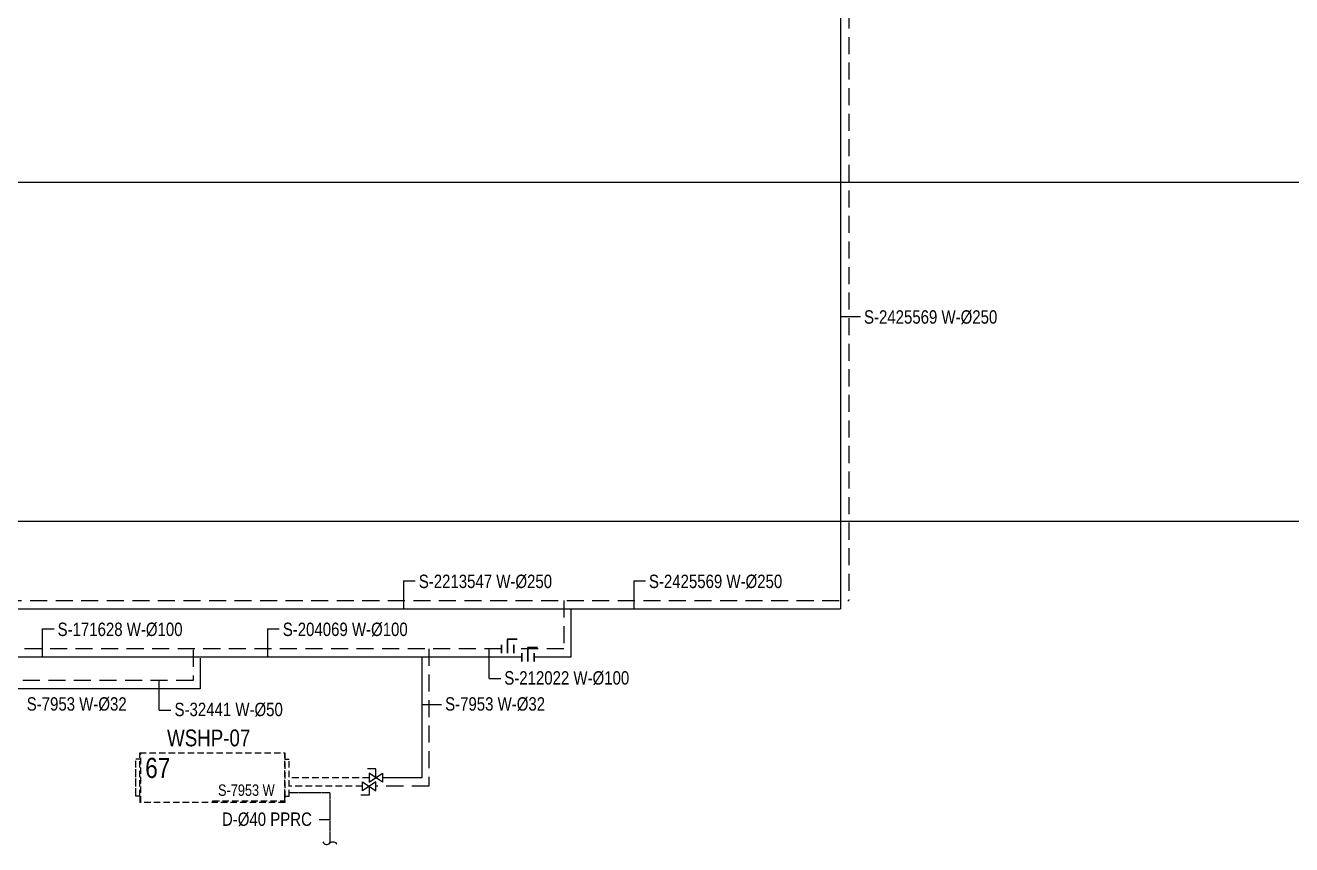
# Model space of a CAD drawing. Header units: centimetres. Extents: x 221889 to 261255, y -30032 to -21832.
# Drawn here: x 251405 to 253294, y -26291 to -25070 of the extents above; entities that cross this region are included whole.
import ezdxf
from ezdxf.enums import TextEntityAlignment as Align

# ---------------------------------------------------------------- set-up
doc = ezdxf.new("R2010")
doc.units = ezdxf.units.CM
doc.header["$LTSCALE"] = 0.2
for name, pattern in [('DASHED', [75, 50, -25]), ('DASHEDX2', [38.1, 25.4, -12.7]), ('Hidden', [0.714375, 0.47625, -0.238125])]:
    doc.linetypes.add(name, pattern=pattern)
doc.layers.get('0').update_dxf_attribs({"color": 252})
for name, color, linetype, lineweight in [('SY-YAGMUR-SUYU-VANA', 135, 'Continuous', 30), ('T-DRENAJ', 40, 'Hidden', 30), ('T-MAHAL', 120, 'Continuous', 15), ('T-SOGUTMA', 4, 'Continuous', 30), ('T-STEXT', 181, 'Continuous', 15), ('T-VANA', 135, 'Continuous', 25), ('T-WSHP-BORUSU', 30, 'Continuous', 30)]:
    doc.layers.add(name, color=color, linetype=linetype, lineweight=lineweight)
for name, color, linetype in [('T-DTEXT', 9, 'Continuous'), ('T-FC-NUMARA', 62, 'Continuous'), ('T-SOGUTMA-TOPLAMA', 120, 'Continuous'), ('T-TEXT', 85, 'Continuous'), ('T-WSHP', 252, 'Hidden')]:
    doc.layers.add(name, color=color, linetype=linetype)
doc.styles.add('ARIAL', font='arial.ttf')
doc.styles.add('LUCIDASANS', font='arial.ttf', dxfattribs={"width": 0.8})

# ---------------------------------------------------------------- blocks, each defined once
blk = doc.blocks.new('FANCOIL-DWD')
at = {"linetype": 'ByBlock', "ltscale": 100}
for p, q in [((-114.3, -71.5), (-114.3, -16.4)), ((-108.1, -16.4), (-114.3, -16.4)), ((-114.3, -69.1), (-114.3, -18.8)), ((-108.1, -71.5), (-108.1, -7)), ((-108.1, -7), (108.1, -7)), ((-106.8, -80.9), (-106.8, -7)), ((108.1, -7), (108.1, -80.9)), ((108.1, -14.1), (108.1, -7.7)), ((108.1, -16.4), (114.6, -16.4)), ((108.1, -71), (108.1, -16.9)), ((114.6, -71.5), (114.6, -16.4)), ((-108.1, -71.5), (-114.3, -71.5)), ((-108.1, -71.5), (-108.1, -80.9)), ((108.1, -78), (108.1, -71.5)), ((108.1, -71.5), (114.6, -71.5)), ((108.1, -80.9), (-108.1, -80.9)), ((0.9, -80.9), (0.9, -78.2)), ((0.9, -78.2), (108.1, -78.2))]:
    blk.add_line(p, q, dxfattribs=at)
blk = doc.blocks.new('Z1')
at = {"linetype": 'Continuous'}
blk.add_lwpolyline([(-5, 0), (-5, 6.7), (-11.1, 6.7)], dxfattribs=at)
blk.add_lwpolyline([(-10, -3.33), (0, 3.33), (0, -3.33), (-10, 3.33)], close=True, dxfattribs=at)
blk = doc.blocks.new('Kesme')
blk.add_lwpolyline([(-21.5, -0.2, 0.576786), (-4.8, -2.7, -0.54493), (11.3, -5.9)], format="xyb")
blk = doc.blocks.new('A$C0B325108')
for p, q in [((-17.5, 23.3), (-17.5, 0)), ((17.5, 23.3), (17.5, 0))]:
    blk.add_line(p, q)
blk.add_lwpolyline([(0, 0), (0, 39), (26.3, 39)])

msp = doc.modelspace()

# ---------------------------------------------------------------- linework, layer by layer
at = {"layer": 'T-DRENAJ', "color": 252, "lineweight": -3}
for q in [(251798.8, -26213.8, 0), (251859.6, -26288.7, 0)]:
    msp.add_line((251859.6, -26213.8, 0), q, dxfattribs=at)
at = {"layer": 'T-DTEXT', "lineweight": -3}
msp.add_line((251843.4, -26253.9, 0), (251859.6, -26253.9, 0), dxfattribs=at)
at = {"layer": 'T-SOGUTMA', "color": 252, "linetype": 'DASHED', "lineweight": -3}
for p, q in [((251917.9, -26191.6), (251798.8, -26191.6)), ((251907.9, -26204.3), (251798.8, -26204.3))]:
    msp.add_line(p, q, dxfattribs=at)
at = {"layer": 'T-SOGUTMA-TOPLAMA', "lineweight": -3}
for p, q in [((252620.7, -25503.9, 0), (252650.7, -25503.9, 0)), ((251969.3, -25898, 0), (251986.7, -25898, 0)), ((251969.3, -25898, 0), (251969.3, -25939.9, 0)), ((252312.5, -25898, 0), (252330, -25898, 0)), ((252312.5, -25898, 0), (252312.5, -25939.9, 0)), ((251430.6, -25969.5, 0), (251448.1, -25969.5, 0)), ((251430.6, -25969.5, 0), (251430.6, -26012, 0)), ((251766.4, -25969.5, 0), (251783.9, -25969.5, 0)), ((251766.4, -25969.5, 0), (251766.4, -26012, 0)), ((252096.8, -26043.6, 0), (252096.8, -25999.5, 0)), ((251605.1, -26090.6, 0), (251605.1, -26046.4, 0)), ((252096.8, -26043.6, 0), (252114.3, -26043.6, 0)), ((251605.1, -26090.6, 0), (251622.5, -26090.6, 0)), ((251996.5, -26082.4), (252026.1, -26082.4))]:
    msp.add_line(p, q, dxfattribs=at)
at = {"layer": 'T-TEXT', "color": 7}
for p, q in [((255397.7, -25304.5), (222949.4, -25304.5)), ((255397.7, -25809.5), (222949.4, -25809.5))]:
    msp.add_line(p, q, dxfattribs=at)
at = {"layer": 'T-WSHP-BORUSU', "lineweight": -3, "ltscale": 0.5}
for p, q in [((252620.7, -23933.8, 0), (252620.7, -25939.9)), ((237874.5, -25939.9, 0), (252620.7, -25939.9, 0)), ((252218.8, -25939.9, 0), (252218.8, -26012, 0)), ((252145.4, -26012, 0), (244438.9, -26012, 0)), ((251666.2, -26013.5, 0), (251666.2, -26058.9, 0)), ((251996.5, -26012, 0), (251996.5, -26191.6)), ((252218.8, -26012, 0), (252164.2, -26012, 0)), ((251666.2, -26058.9, 0), (250124.7, -26058.9, 0)), ((251996.5, -26191.6), (251937.9, -26191.6))]:
    msp.add_line(p, q, dxfattribs=at)
at = {"layer": 'T-WSHP-BORUSU', "linetype": 'DASHEDX2', "lineweight": -3, "ltscale": 5}
for p, q in [((252633.2, -23944.4, 0), (252633.2, -25927.4)), ((237887, -25927.4, 0), (252633.2, -25927.4, 0)), ((252208.2, -25927.4, 0), (252208.2, -25999.5, 0)), ((252115.2, -25999.5, 0), (244449.5, -25999.5, 0)), ((251655.6, -26001, 0), (251655.6, -26046.4, 0)), ((252007.1, -25999.5, 0), (252007.1, -26204.3)), ((252208.2, -25999.5, 0), (252133.9, -25999.5, 0)), ((251655.6, -26046.4, 0), (250135.4, -26046.4, 0)), ((252007.1, -26204.3), (251927.9, -26204.3))]:
    msp.add_line(p, q, dxfattribs=at)

# ---------------------------------------------------------------- block references
at = {"layer": 'SY-YAGMUR-SUYU-VANA', "xscale": 0.534858512110077, "yscale": 0.534858512110077, "zscale": 0.534858512110077}
for p in [(252124.5, -26005.7, 0), (252154.8, -26018.2, 0)]:
    msp.add_blockref('A$C0B325108', p, dxfattribs=at)
at = {"layer": 'T-DTEXT', "lineweight": -3, "xscale": 0.625, "yscale": 0.625, "zscale": 0.625}
msp.add_blockref('Kesme', (251862.6, -26287, 0), dxfattribs=at)
at = {"layer": 'T-VANA', "lineweight": -3, "xscale": 2, "yscale": 2, "zscale": 2}
msp.add_blockref('Z1', (251937.9, -26191.6), dxfattribs=at)
at = {"layer": 'T-VANA', "lineweight": -3, "xscale": -2, "yscale": 2, "zscale": 2, "rotation": 180}
msp.add_blockref('Z1', (251927.9, -26204.3), dxfattribs=at)
at = {"layer": 'T-WSHP', "lineweight": -3}
msp.add_blockref('FANCOIL-DWD', (251684.2, -26147.6, 0), dxfattribs=at)

# ---------------------------------------------------------------- texts
at = {"layer": 'T-DTEXT', "lineweight": -3, "style": 'LUCIDASANS', "width": 0.8}
msp.add_text('D-%%C40 PPRC', height=20, dxfattribs=at).set_placement((251698.5, -26263.3, 0))
at = {"layer": 'T-FC-NUMARA', "color": 2, "lineweight": -3, "ltscale": 0.5, "style": 'ARIAL', "width": 0.8}
msp.add_text('WSHP-07', height=25, dxfattribs=at).set_placement((251678.7, -26132.2, 0), align=Align.MIDDLE_CENTER)
at = {"layer": 'T-MAHAL', "lineweight": -3, "style": 'LUCIDASANS', "width": 0.8}
msp.add_text('67', height=30, dxfattribs=at).set_placement((251584.1, -26191.9, 0))
at = {"layer": 'T-SOGUTMA-TOPLAMA', "lineweight": -3, "style": 'ARIAL', "width": 0.8}
for s, p in [('S-2425569 W-%%C250', (252655.9, -25514.7, 0)), ('S-2213547 W-%%C250', (251992, -25908.8, 0)), ('S-2425569 W-%%C250', (252335.2, -25908.8, 0)), ('S-171628 W-%%C100', (251453.4, -25980.3, 0)), ('S-204069 W-%%C100', (251789.2, -25980.3, 0)), ('S-212022 W-%%C100', (252119.5, -26052.7, 0)), ('S-7953 W-%%C32', (251407.4, -26091.5)), ('S-7953 W-%%C32', (252031.3, -26091.5)), ('S-32441 W-%%C50', (251627.8, -26099.7, 0))]:
    msp.add_text(s, height=20, dxfattribs=at).set_placement(p)
at = {"layer": 'T-STEXT', "color": 2, "lineweight": -3, "style": 'ARIAL', "width": 0.8}
msp.add_text('S-7953 W', height=17, dxfattribs=at).set_placement((251777.1, -26218.5, 0), align=Align.RIGHT)

doc.saveas('drawing.dxf')
